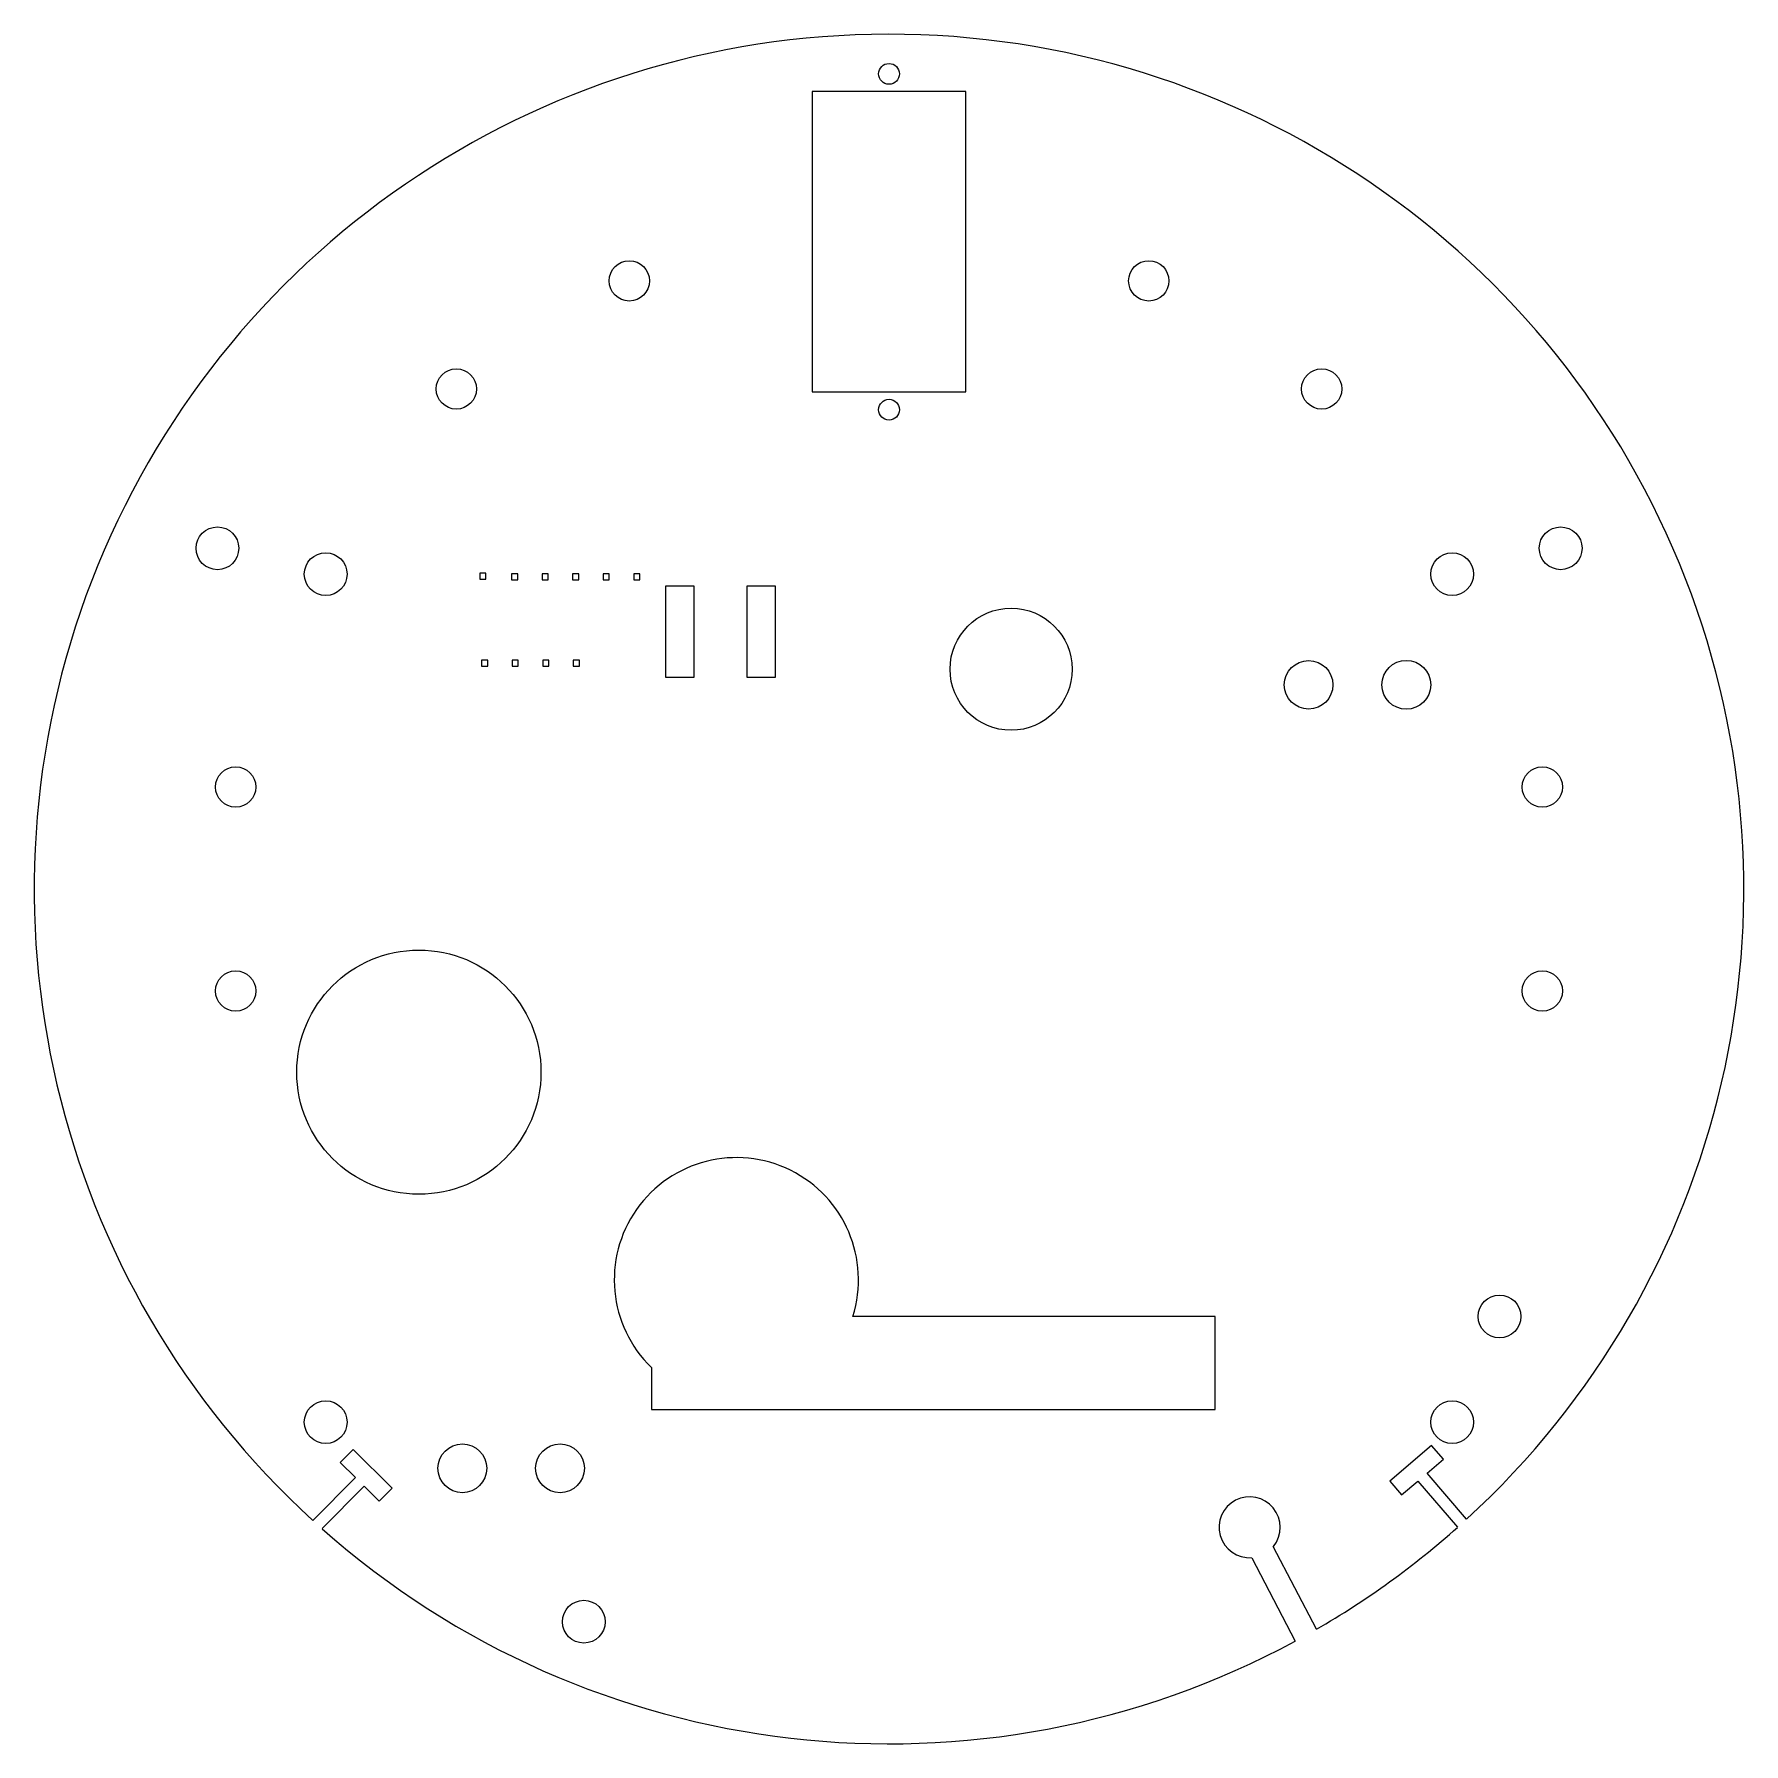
# Model space of a CAD drawing. Header units: millimetres. Extents: x 2.8 to 16.8, y 15.3 to 29.3.
import ezdxf

# ---------------------------------------------------------------- set-up
doc = ezdxf.new("R2010")
doc.units = ezdxf.units.MM

msp = doc.modelspace()

# ---------------------------------------------------------------- linework, layer by layer
at = {"color": 7, "linetype": 'Continuous', "lineweight": 15}
for p, q in [((9.149, 28.848), (9.149, 26.388)), ((10.409, 28.848), (9.149, 28.848)), ((10.409, 26.388), (10.409, 28.848)), ((9.149, 26.388), (10.409, 26.388)), ((6.478, 24.905), (6.428, 24.905)), ((6.428, 24.905), (6.428, 24.855)), ((6.428, 24.855), (6.478, 24.855)), ((6.478, 24.855), (6.478, 24.905)), ((6.738, 24.9), (6.688, 24.9)), ((6.688, 24.9), (6.688, 24.85)), ((6.688, 24.85), (6.738, 24.85)), ((6.738, 24.85), (6.738, 24.9)), ((6.988, 24.9), (6.938, 24.9)), ((6.938, 24.9), (6.938, 24.85)), ((6.938, 24.85), (6.988, 24.85)), ((6.988, 24.85), (6.988, 24.9)), ((7.238, 24.9), (7.188, 24.9)), ((7.188, 24.9), (7.188, 24.85)), ((7.188, 24.85), (7.238, 24.85)), ((7.238, 24.85), (7.238, 24.9)), ((7.488, 24.9), (7.438, 24.9)), ((7.438, 24.9), (7.438, 24.85)), ((7.438, 24.85), (7.488, 24.85)), ((7.488, 24.85), (7.488, 24.9)), ((7.738, 24.9), (7.688, 24.9)), ((7.688, 24.9), (7.688, 24.85)), ((7.688, 24.85), (7.738, 24.85)), ((7.738, 24.85), (7.738, 24.9)), ((8.183, 24.797), (7.948, 24.797)), ((7.948, 24.797), (7.948, 24.052)), ((8.183, 24.052), (8.183, 24.797)), ((8.85, 24.797), (8.615, 24.797)), ((8.615, 24.797), (8.615, 24.052)), ((8.85, 24.052), (8.85, 24.797)), ((6.493, 24.193), (6.443, 24.193)), ((6.443, 24.193), (6.443, 24.143)), ((6.443, 24.143), (6.493, 24.143)), ((6.493, 24.143), (6.493, 24.193)), ((6.743, 24.193), (6.693, 24.193)), ((6.693, 24.193), (6.693, 24.143)), ((6.693, 24.143), (6.743, 24.143)), ((6.743, 24.143), (6.743, 24.193)), ((6.993, 24.193), (6.943, 24.193)), ((6.943, 24.193), (6.943, 24.143)), ((6.943, 24.143), (6.993, 24.143)), ((6.993, 24.143), (6.993, 24.193)), ((7.243, 24.193), (7.193, 24.193)), ((7.193, 24.193), (7.193, 24.143)), ((7.193, 24.143), (7.243, 24.143)), ((7.243, 24.143), (7.243, 24.193)), ((7.948, 24.052), (8.183, 24.052)), ((8.615, 24.052), (8.85, 24.052)), ((12.45, 18.818), (9.483, 18.818)), ((12.45, 18.057), (12.45, 18.818)), ((7.834, 18.399), (7.834, 18.057)), ((7.834, 18.057), (12.45, 18.057)), ((5.39, 17.728), (5.284, 17.621)), ((5.71, 17.412), (5.39, 17.728)), ((14.222, 17.762), (13.88, 17.47)), ((14.186, 17.534), (14.319, 17.648)), ((14.319, 17.648), (14.222, 17.762)), ((5.284, 17.621), (5.409, 17.499)), ((14.509, 17.158), (14.186, 17.534)), ((5.409, 17.499), (5.061, 17.147)), ((5.136, 17.08), (5.48, 17.428)), ((5.48, 17.428), (5.604, 17.305)), ((5.604, 17.305), (5.71, 17.412)), ((13.88, 17.47), (13.977, 17.356)), ((13.977, 17.356), (14.11, 17.469)), ((14.11, 17.469), (14.434, 17.091)), ((12.749, 16.841), (13.104, 16.158)), ((13.279, 16.256), (12.926, 16.934))]:
    msp.add_line(p, q, dxfattribs=at)
for centre, radius in [((9.779, 28.993), 0.085), ((7.652, 27.298), 0.165), ((11.906, 27.298), 0.165), ((6.236, 26.413), 0.165), ((13.322, 26.413), 0.165), ((9.779, 26.243), 0.085), ((4.279, 25.108), 0.175), ((15.279, 25.108), 0.175), ((5.166, 24.897), 0.175), ((14.391, 24.897), 0.175), ((10.779, 24.118), 0.5), ((13.215, 23.99), 0.199), ((14.015, 23.99), 0.2), ((4.429, 23.153), 0.165), ((15.129, 23.153), 0.165), ((5.929, 20.818), 1), ((4.429, 21.483), 0.165), ((15.129, 21.483), 0.165), ((14.779, 18.818), 0.175), ((5.166, 17.952), 0.175), ((14.391, 17.952), 0.175), ((6.285, 17.574), 0.2), ((7.085, 17.574), 0.2), ((7.279, 16.318), 0.175)]:
    msp.add_circle(centre, radius, dxfattribs=at)
for centre, radius, start, end in [((9.779, 22.318), 7, 312.507, 227.6278), ((8.529, 19.118), 1, 342.5424, 225.9547), ((12.732, 17.091), 0.25, 321.0549, 273.8985), ((9.779, 22.318), 7, 299.9997, 311.6881), ((9.779, 22.318), 7, 228.4472, 298.3619)]:
    msp.add_arc(centre, radius, start, end, dxfattribs=at)

doc.saveas('drawing.dxf')
